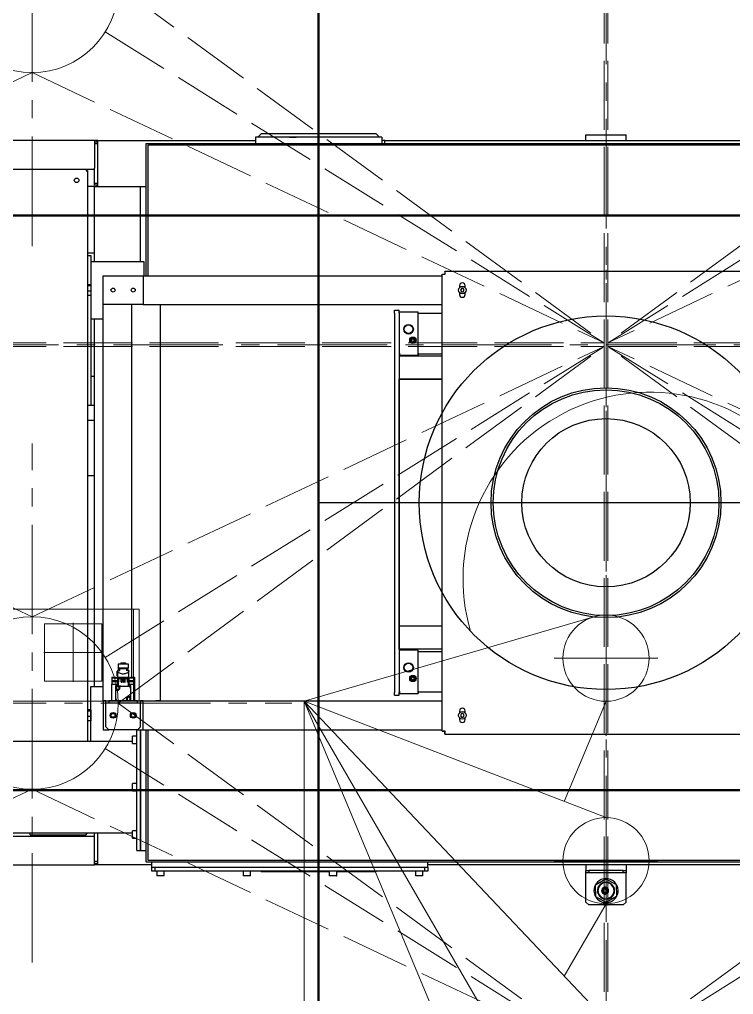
# Model space of a CAD drawing. Header units: millimetres. Extents: x 163705 to 1616509, y 81827 to 302547.
# Drawn here: x 203207 to 204450, y 145804 to 147500 of the extents above; entities that cross this region are included whole.
import ezdxf

# ---------------------------------------------------------------- set-up
doc = ezdxf.new("R2010")
doc.units = ezdxf.units.MM
doc.header["$LTSCALE"] = 10
doc.linetypes.add('ACAD_ISO02W100', pattern=[15, 12, -3])
doc.linetypes.add('CENTER2', pattern=[28.575, 19.05, -3.175, 3.175, -3.175])
for name, color, linetype, lineweight in [('1-中心线', 1, 'CENTER2', 0), ('1-剖面线', 8, 'Continuous', 0), ('1-虚线', 8, 'ACAD_ISO02W100', 0), ('1-设备轮廓', 2, 'Continuous', 18)]:
    doc.layers.add(name, color=color, linetype=linetype, lineweight=lineweight)
doc.layers.add('1-隐线', color=8, linetype='Continuous')

# ---------------------------------------------------------------- blocks, each defined once
blk = doc.blocks.new('G$C3B61D3F5')
for p, q in [((1211, 1341.7), (1205.2, 1335.9)), ((1411, 1341.7), (1211, 1341.7)), ((1416.8, 1335.9), (1411, 1341.7)), ((921, 1330), (261, 1330)), ((927, 1330), (921, 1330)), ((921, 1330), (921, 1322)), ((927, 1327.5), (921, 1327.5)), ((927, 1324.5), (921, 1324.5)), ((927, 1330), (1201, 1330)), ((927, 1320), (927, 1330)), ((1011, 1095), (1011, 1325)), ((1011, 1325), (2611, 1325)), ((1421, 1335.9), (1201, 1335.9)), ((1201, 1335.9), (1201, 1325)), ((1260, 1335.9), (1272, 1335.9)), ((1362, 1335.9), (1350, 1335.9)), ((1421, 1335.9), (1421, 1325)), ((1426, 1330), (1421, 1330)), ((1426, 1325), (1426, 1330)), ((1426, 1330), (2695, 1330)), ((1776, 1330), (1776, 1340)), ((1776, 1340), (1846, 1340)), ((1846, 1330), (1846, 1340)), ((921, 1322), (921, 1288)), ((927, 1260), (927, 1320)), ((2608, 1322), (1014, 1322)), ((1014, 1322), (1014, 1095)), ((906.8, 1280), (263.2, 1280)), ((906.8, 1280), (906.8, 1278.5)), ((921, 1280), (906.8, 1280)), ((909, 1277.8), (907.5, 1277.8)), ((909, 1277.8), (909, 284.5)), ((921, 1288), (921, 1282.2)), ((921, 1255.5), (921, 1282.2)), ((927, 1255.5), (921, 1255.5)), ((921, 1252.5), (921, 1255.5)), ((927, 1250), (927, 1260)), ((921, 1250), (909, 1250)), ((927, 1252.5), (921, 1252.5)), ((921, 1120), (921, 1250)), ((921, 1250), (931, 1250)), ((931, 1250), (991, 1250)), ((991, 1250), (1001, 1250)), ((1001, 1250), (1011, 1250)), ((1001, 1120), (1001, 1250)), ((909, 1135), (921, 1135)), ((909, 1130), (913.2, 1130)), ((913.2, 1130), (914.5, 1130)), ((914.5, 1130), (914.5, 1079.4)), ((915, 1120), (915, 1020)), ((915, 1120), (922, 1120)), ((922, 1120), (1000, 1120)), ((1000, 1120), (1007, 1120)), ((1007, 1120), (1007, 1095)), ((936, 1095), (1006, 1095)), ((936, 1045), (936, 1095)), ((1006, 1095), (1526, 1095)), ((1006, 1095), (1006, 1045)), ((1526, 302.2), (1526, 1097.8)), ((1526, 1097.8), (1530, 1097.8)), ((2091.3, 1102.5), (1530.7, 1102.5)), ((1530.7, 1102.5), (1530.7, 1098.5)), ((914.6, 1079.4), (909, 1079.4)), ((914.6, 1077.4), (909, 1077.4)), ((914.5, 1085), (915, 1085)), ((914.6, 1079.4), (914.9, 1078.8)), ((914.6, 1077.4), (915, 1072.6)), ((915, 1072.6), (914.6, 1067.9)), ((915, 1078.6), (914.9, 1078.8)), ((1556, 1077.5), (1556, 1074.2)), ((1559.3, 1073), (1557.6, 1070)), ((1557.6, 1070), (1559.3, 1067)), ((1562.7, 1073), (1559.3, 1073)), ((1564.4, 1070), (1562.7, 1073)), ((1562.7, 1067), (1564.4, 1070)), ((1566, 1074.2), (1566, 1077.5)), ((914.6, 1067.9), (909, 1067.9)), ((914.6, 1060.6), (909, 1060.6)), ((914.5, 1060.6), (914.5, 870)), ((914.6, 1067.9), (915, 1064.2)), ((915, 1064.2), (914.6, 1060.6)), ((914.9, 1061.2), (915, 1061.4)), ((1556, 1065.8), (1556, 1062.5)), ((1559.3, 1067), (1562.7, 1067)), ((1566, 1062.5), (1566, 1065.8)), ((936, 355), (936, 1045)), ((1006, 1045), (936, 1045)), ((986, 396.2), (986, 1045)), ((1006, 1045), (1028, 1045)), ((1028, 1045), (1036, 1045)), ((1036, 355), (1036, 1045)), ((1036, 1045), (1526, 1045)), ((1443, 1030), (1443, 1035)), ((1443, 1035), (1451, 1035)), ((1451, 1030), (1451, 1035)), ((915, 1020), (922, 1020)), ((921, 380), (921, 1020)), ((922, 1020), (936, 1020)), ((1443, 1030), (1443, 370)), ((1484, 1031.8), (1451, 1031.8)), ((1451, 1030), (1451, 370)), ((1484, 1028.8), (1484, 1031.8)), ((1526, 1029.2), (1484, 1029.2)), ((1484, 960.2), (1484, 1028.8)), ((1451, 960.2), (1451.5, 960.2)), ((1451, 957.2), (1451.5, 956.8)), ((1451, 956.8), (1451.5, 956.8)), ((1451, 955), (1451, 915)), ((1526, 955), (1451, 955)), ((1451.5, 960.2), (1451.5, 956.8)), ((1451.5, 956.8), (1483.5, 956.8)), ((1483.5, 960.2), (1484, 960.2)), ((1483.5, 960.2), (1483.5, 956.8)), ((1483.5, 956.8), (1484, 957.2)), ((1483.5, 956.8), (1484, 956.8)), ((1484, 960.2), (1484, 957.2)), ((1484, 959.3), (1526, 959.3)), ((1484, 957.2), (1484, 956.8)), ((914.5, 920), (921, 920)), ((1526, 915), (1451, 915)), ((1451, 485), (1451, 915)), ((1451, 915), (1526, 915)), ((909, 870), (913.2, 870)), ((913.2, 870), (914.5, 870)), ((914.5, 870), (921, 870)), ((921, 843), (909, 843)), ((921, 747), (909, 747)), ((1451, 445), (1451, 485)), ((1526, 485), (1451, 485)), ((1526, 485), (1451, 485)), ((1526, 445), (1451, 445)), ((1484, 443.2), (1451, 443.2)), ((1484, 440.2), (1484, 443.2)), ((1526, 440.7), (1484, 440.7)), ((1484, 371.8), (1484, 440.2)), ((961, 408.3), (963, 408.3)), ((961, 408.3), (961, 406.1)), ((962.2, 419.7), (962.2, 412.7)), ((962.2, 419.7), (979.8, 419.7)), ((962.2, 412.7), (979.8, 412.7)), ((963, 408.3), (963, 412.7)), ((963, 408.3), (965, 408.3)), ((965, 408.3), (965, 410.9)), ((966, 410.9), (965, 410.9)), ((966, 410.9), (966, 412.7)), ((976, 410.9), (966, 410.9)), ((966.8, 420.2), (966.8, 419.7)), ((966.8, 420.2), (967, 420.2)), ((967, 421.4), (967, 419.7)), ((967, 421.4), (975, 421.4)), ((975, 421.4), (975, 419.7)), ((975, 420.2), (975.2, 420.2)), ((975.2, 420.2), (975.2, 419.7)), ((976, 410.9), (976, 412.7)), ((977, 410.9), (976, 410.9)), ((977, 410.9), (977, 408.3)), ((979, 408.3), (977, 408.3)), ((979, 412.7), (979, 408.3)), ((979, 408.3), (981, 408.3)), ((979.8, 419.7), (979.8, 412.7)), ((981, 408.3), (981, 406.1)), ((951, 395.5), (951, 390.5)), ((951, 395.5), (955.3, 395.5)), ((951, 390.5), (955.3, 390.5)), ((951.2, 390.5), (951.2, 389)), ((951.5, 396.2), (951.5, 395.5)), ((951.5, 396.2), (958.5, 396.2)), ((955.3, 395.5), (958.9, 395.5)), ((955.3, 390.5), (958.9, 390.5)), ((958.5, 396.2), (958.5, 395.5)), ((958.9, 395.5), (961, 395.5)), ((958.9, 390.5), (961, 390.5)), ((961, 406.6), (960.5, 406.6)), ((960.5, 402.4), (960.5, 406.6)), ((960.5, 398.1), (960.5, 402.4)), ((960.5, 398.1), (961, 398.1)), ((961, 406.1), (961, 396.5)), ((961, 395.5), (961, 389.2)), ((961, 395.5), (961.1, 395.5)), ((961.1, 394.5), (961.1, 396.5)), ((961.9, 394.5), (961.1, 394.5)), ((961.1, 393.5), (961.1, 394.5)), ((961.9, 393.5), (961.1, 393.5)), ((961.9, 394.5), (961.9, 395.7)), ((961.9, 395.7), (963.3, 395.7)), ((961.9, 395.5), (963, 395.5)), ((961.9, 393.5), (961.9, 394.5)), ((962.5, 394), (962.5, 380.8)), ((962.5, 394), (979.5, 394)), ((962.8, 388), (962.8, 393)), ((962.8, 393), (963.2, 393)), ((963, 395.5), (966.5, 395.5)), ((963.2, 388), (963.2, 393)), ((963.2, 393), (963.5, 393)), ((963.3, 395.7), (963.3, 396.5)), ((963.3, 395.7), (978.7, 395.7)), ((963.5, 388), (963.5, 393)), ((966, 394.6), (966, 394)), ((966, 394.6), (976, 394.6)), ((966.5, 394.6), (966.5, 395.5)), ((967, 395.5), (966.5, 395.5)), ((967, 395.7), (967, 394.6)), ((967.5, 388), (967.5, 393)), ((967.5, 393), (968.5, 393)), ((968.5, 388), (968.5, 393)), ((968.5, 393), (968.6, 393)), ((968.6, 388), (968.6, 393)), ((970.5, 388), (970.5, 393)), ((970.5, 393), (971.5, 393)), ((971.5, 388), (971.5, 393)), ((973.4, 388), (973.4, 393)), ((973.4, 393), (973.5, 393)), ((973.5, 388), (973.5, 393)), ((973.5, 393), (974.5, 393)), ((974.5, 388), (974.5, 393)), ((975, 395.7), (975, 394.6)), ((975.5, 395.5), (975, 395.5)), ((975.5, 394.6), (975.5, 395.5)), ((975.5, 395.5), (979, 395.5)), ((976, 394.6), (976, 394)), ((978.5, 388), (978.5, 393)), ((978.5, 393), (978.8, 393)), ((978.7, 395.7), (978.7, 396.5)), ((978.7, 395.7), (980.1, 395.7)), ((978.8, 388), (978.8, 393)), ((978.8, 393), (979.2, 393)), ((979, 395.5), (980.1, 395.5)), ((979.2, 388), (979.2, 393)), ((979.5, 394), (979.5, 380.8)), ((980.1, 394.5), (980.1, 395.7)), ((980.1, 394.5), (980.9, 394.5)), ((980.1, 393.5), (980.1, 394.5)), ((980.1, 393.5), (980.9, 393.5)), ((980.9, 394.5), (980.9, 396.5)), ((980.9, 395.5), (981, 395.5)), ((980.9, 393.5), (980.9, 394.5)), ((981, 396.5), (981, 406.1)), ((981, 395.5), (981, 389.2)), ((981, 395.5), (983.1, 395.5)), ((981, 390.5), (983.1, 390.5)), ((983.1, 395.5), (986.7, 395.5)), ((983.1, 390.5), (986.7, 390.5)), ((983.5, 396.2), (983.5, 395.5)), ((983.5, 396.2), (990.5, 396.2)), ((986.7, 395.5), (991, 395.5)), ((986.7, 390.5), (991, 390.5)), ((990.5, 396.2), (990.5, 395.5)), ((990.8, 390.5), (990.8, 389)), ((991, 395.5), (991, 390.5)), ((915, 284.5), (915, 380)), ((915, 380), (922, 380)), ((922, 380), (936, 380)), ((951, 389), (951, 384.2)), ((951, 389), (955.3, 389)), ((951, 355), (951, 384.2)), ((951, 384.2), (955, 384.2)), ((955, 384.2), (962.5, 384.2)), ((955.3, 389), (958.9, 389)), ((957.9, 381.2), (957.9, 355.4)), ((962.5, 381.2), (957.9, 381.2)), ((958.3, 377.5), (958.3, 372.3)), ((958.9, 389), (961, 389)), ((959.8, 373.8), (961.3, 373.8)), ((961, 389.2), (962.5, 389.2)), ((961, 389), (961, 384.2)), ((961, 389), (962.5, 389)), ((961.2, 389.2), (961.2, 389)), ((961.3, 373.8), (961.5, 373.8)), ((966.8, 380.8), (961.6, 380.8)), ((963.2, 388), (962.8, 388)), ((963.5, 388), (963.2, 388)), ((965.3, 377.8), (965.3, 379.3)), ((965.3, 377.6), (965.3, 377.8)), ((966.8, 380.8), (980.4, 380.8)), ((967.5, 388), (968.5, 388)), ((968.5, 388), (968.6, 388)), ((970.5, 388), (971.5, 388)), ((973.4, 388), (973.5, 388)), ((973.5, 388), (974.5, 388)), ((978.8, 388), (978.5, 388)), ((979.2, 388), (978.8, 388)), ((979.5, 389.2), (981, 389.2)), ((979.5, 389), (981, 389)), ((979.5, 384.2), (987, 384.2)), ((984.1, 381.2), (979.5, 381.2)), ((980.8, 389.2), (980.8, 389)), ((981, 389), (981, 384.2)), ((981, 389), (983.1, 389)), ((983.1, 389), (986.7, 389)), ((983.7, 377.5), (983.7, 363.9)), ((984.1, 355.4), (984.1, 381.2)), ((986.7, 389), (991, 389)), ((987, 384.2), (991, 384.2)), ((991, 389), (991, 384.2)), ((991, 384.2), (991, 355)), ((958.3, 358.7), (958.3, 372.3)), ((976.7, 358.6), (976.7, 358.4)), ((976.7, 358.4), (976.7, 356.9)), ((980.7, 362.4), (980.5, 362.4)), ((982.2, 362.4), (980.7, 362.4)), ((983.7, 358.7), (983.7, 363.9)), ((1443, 365), (1443, 370)), ((1443, 365), (1451, 365)), ((1451, 371.8), (1451.5, 371.8)), ((1451, 365), (1451, 370)), ((1451, 368.8), (1451.5, 368.2)), ((1451, 368.2), (1451.5, 368.2)), ((1451.5, 371.8), (1451.5, 368.2)), ((1451.5, 368.2), (1483.5, 368.2)), ((1483.5, 371.8), (1483.5, 368.2)), ((1483.5, 371.8), (1484, 371.8)), ((1483.5, 368.2), (1484, 368.8)), ((1483.5, 368.2), (1484, 368.2)), ((1484, 371.8), (1484, 368.8)), ((1484, 370.8), (1526, 370.8)), ((1484, 368.8), (1484, 368.2)), ((914.6, 339.4), (909, 339.4)), ((914.6, 339.4), (914.9, 338.8)), ((941, 355), (936, 355)), ((936, 355), (936, 305)), ((941, 351), (941, 355)), ((941, 355), (946, 355)), ((946, 351), (941, 351)), ((941, 350), (941, 351)), ((941, 310), (941, 350)), ((946, 355), (946, 351)), ((996, 355), (946, 355)), ((996, 351), (946, 351)), ((957.9, 355.4), (961.6, 355.4)), ((975.2, 355.4), (961.6, 355.4)), ((975.2, 355.4), (980.4, 355.4)), ((980.4, 355.4), (984.1, 355.4)), ((996, 351), (996, 355)), ((996, 355), (1001, 355)), ((1001, 351), (996, 351)), ((1001, 355), (1001, 351)), ((1006, 355), (1001, 355)), ((1001, 350), (1001, 351)), ((1001, 310), (1001, 350)), ((1006, 355), (1028, 355)), ((1006, 305), (1006, 355)), ((1036, 355), (1028, 355)), ((1036, 355), (1526, 355)), ((914.6, 337.4), (909, 337.4)), ((914.6, 327.9), (909, 327.9)), ((914.6, 337.4), (915, 332.6)), ((915, 332.6), (914.6, 327.9)), ((914.6, 327.9), (915, 324.2)), ((915, 324.2), (914.6, 320.6)), ((915, 338.6), (914.9, 338.8)), ((1556, 337.5), (1556, 334.2)), ((1556, 325.8), (1556, 322.5)), ((1559.3, 333), (1557.6, 330)), ((1557.6, 330), (1559.3, 327)), ((1562.7, 333), (1559.3, 333)), ((1559.3, 327), (1562.7, 327)), ((1564.4, 330), (1562.7, 333)), ((1562.7, 327), (1564.4, 330)), ((1566, 334.2), (1566, 337.5)), ((1566, 322.5), (1566, 325.8)), ((914.6, 320.6), (909, 320.6)), ((914.9, 321.2), (915, 321.4)), ((941, 310), (946, 305)), ((996, 305), (1001, 310)), ((936, 305), (946, 305)), ((996, 305), (946, 305)), ((987, 280.9), (987, 293.7)), ((995, 293.8), (987.1, 293.8)), ((995, 95), (995, 305)), ((996, 305), (1006, 305)), ((1001, 95), (1001, 305)), ((1001, 305), (1001, 95)), ((1006, 305), (1526, 305)), ((1011, 75), (1011, 305)), ((1014, 305), (1014, 78)), ((1526, 302.2), (1530, 302.2)), ((1530.7, 297.5), (1530.7, 301.5)), ((1530.7, 297.5), (2091.3, 297.5)), ((951, 284.5), (722, 284.5)), ((987, 284.5), (951, 284.5)), ((987.1, 280.8), (995, 280.8)), ((987, 198.6), (987, 211.4)), ((995, 211.5), (987.1, 211.5)), ((987.1, 198.5), (995, 198.5)), ((261, 120), (921, 120)), ((722, 125.5), (951, 125.5)), ((809, 125.5), (809, 124.5)), ((809, 122), (809, 124.5)), ((809, 122), (906.8, 122)), ((906.8, 122), (906.8, 123.5)), ((909, 124.2), (907.5, 124.2)), ((909, 125.5), (909, 124.2)), ((921, 117.8), (921, 125.5)), ((927, 80), (927, 125.5)), ((951, 125.5), (987, 125.5)), ((987, 116.3), (987, 129.1)), ((995, 129.2), (987.1, 129.2)), ((921, 112), (921, 117.8)), ((921, 78), (921, 112)), ((987.1, 116.2), (995, 116.2)), ((995, 95), (1001, 95)), ((1001, 95), (1011, 95)), ((261, 70), (921, 70)), ((921, 70), (921, 78)), ((927, 75.5), (921, 75.5)), ((927, 72.5), (921, 72.5)), ((927, 70), (921, 70)), ((927, 70), (927, 80)), ((1021, 70), (927, 70)), ((1011, 75), (2611, 75)), ((1014, 78), (2608, 78)), ((1021, 65), (1021, 75)), ((1501, 65), (1501, 75)), ((2121, 70), (1501, 70)), ((1776, 70), (1776, 60)), ((1846, 70), (1846, 60)), ((1021, 59), (1021, 65)), ((1501, 65), (1021, 65)), ((1026, 59), (1021, 59)), ((1026, 65), (1026, 59)), ((1496, 65), (1026, 65)), ((1496, 59), (1026, 59)), ((1029.5, 59), (1029.5, 51.1)), ((1042.4, 51), (1029.6, 51)), ((1042.5, 51.1), (1042.5, 59)), ((1179.5, 59), (1179.5, 51.1)), ((1192.4, 51), (1179.6, 51)), ((1192.5, 51.1), (1192.5, 59)), ((1210.3, 59), (1211, 58.3)), ((1211, 58.3), (1329.5, 58.3)), ((1329.5, 59), (1329.5, 51.1)), ((1342.4, 51), (1329.6, 51)), ((1342.5, 51.1), (1342.5, 59)), ((1342.5, 58.3), (1411, 58.3)), ((1411, 58.3), (1411.7, 59)), ((1479.5, 59), (1479.5, 51.1)), ((1492.4, 51), (1479.6, 51)), ((1492.5, 51.1), (1492.5, 59)), ((1496, 59), (1496, 65)), ((1501, 59), (1496, 59)), ((1501, 65), (1501, 59)), ((1776, 56), (1776, 60)), ((1776, 60), (1781, 60)), ((1781, 56), (1776, 56)), ((1776, 55), (1776, 56)), ((1776, 5), (1776, 55)), ((1781, 60), (1781, 56)), ((1841, 60), (1781, 60)), ((1841, 56), (1781, 56)), ((1841, 56), (1841, 60)), ((1841, 60), (1846, 60)), ((1846, 56), (1841, 56)), ((1846, 60), (1846, 56)), ((1846, 55), (1846, 56)), ((1846, 5), (1846, 55)), ((1792.8, 35.1), (1810.6, 45.8)), ((1793.2, 14.3), (1792.8, 35.1)), ((1810.6, 45.8), (1828.8, 35.7)), ((1828.8, 35.7), (1829.2, 14.9)), ((1796.9, 30.2), (1797, 25.9)), ((1797.1, 23.6), (1797.1, 19.2)), ((1798, 30.2), (1798, 30.3)), ((1798, 30.3), (1798, 30.3)), ((1798.2, 19.3), (1798.2, 19.3)), ((1798.2, 19.3), (1798.2, 19.3)), ((1811.9, 30.4), (1811.9, 28.6)), ((1812.1, 21.4), (1812.1, 19.6)), ((1823.8, 30.7), (1823.8, 30.7)), ((1823.8, 30.7), (1823.8, 30.7)), ((1824, 19.8), (1824, 19.7)), ((1824, 19.7), (1824, 19.7)), ((1824.9, 26.4), (1824.9, 30.8)), ((1825.1, 19.8), (1825, 24.1)), ((1776, 5), (1781, 0)), ((1841, 0), (1781, 0)), ((1811.4, 4.2), (1793.2, 14.3)), ((1829.2, 14.9), (1811.4, 4.2)), ((1841, 0), (1846, 5))]:
    blk.add_line(p, q)
at = {"flags": 128}
for points in [[(927, 1329.2), (925.4, 1328.3), (924.4, 1327.5)], [(924.4, 1252.5), (925.4, 1251.7), (927, 1250.8)], [(924.4, 72.5), (925.4, 71.7), (927, 70.8)]]:
    blk.add_lwpolyline(points, dxfattribs=at)
for centre, radius in [((890, 1261), 4), ((953.5, 1070), 3.4), ((988.5, 1070), 3.4), ((1561, 1070), 6.5), ((1467.5, 1001.8), 8.33), ((1467.5, 1001.8), 7.48), ((1475, 982.8), 5.55), ((1475, 982.8), 5.05), ((1475, 982.8), 4.55), ((1475, 982.8), 4.05), ((1475, 982.8), 2.5), ((1811, 700), 200), ((1811, 700), 196.4), ((1811, 700), 146.4), ((1467.5, 413.2), 8.33), ((1467.5, 413.2), 7.48), ((1475, 394.2), 5.55), ((1475, 394.2), 5.05), ((1475, 394.2), 4.55), ((1475, 394.2), 4.05), ((1475, 394.2), 2.5), ((953.5, 330), 5), ((953.5, 330), 3.4), ((988.5, 330), 5), ((988.5, 330), 3.4), ((1561, 330), 6.5)]:
    blk.add_circle(centre, radius)
for centre, radius, start, end in [((1561, 1077.5), 5, 0, 180), ((1561, 1062.5), 5, 180, 0), ((961.6, 377.5), 3.3, 90, 180), ((959.8, 372.3), 1.5, 90, 180), ((961.5, 377.6), 3, 90, 270), ((961.5, 377.6), 2.8, 90, 270), ((961.5, 377.6), 3, 270, 90), ((961.5, 377.6), 2.8, 270, 90), ((961.5, 377.6), 3.8, 270, 0), ((966.8, 379.3), 1.5, 90, 180), ((980.4, 377.5), 3.3, 0, 90), ((961.6, 358.7), 3.3, 180, 270), ((975.2, 356.9), 1.5, 270, 0), ((980.5, 358.6), 3.8, 90, 180), ((980.5, 358.6), 3, 90, 270), ((980.5, 358.6), 2.8, 90, 270), ((980.4, 358.7), 3.3, 270, 0), ((980.5, 358.6), 3, 270, 90), ((980.5, 358.6), 2.8, 270, 90), ((982.2, 363.9), 1.5, 270, 0), ((1561, 337.5), 5, 0, 180), ((1561, 322.5), 5, 180, 0), ((987.1, 293.7), 0.1, 90, 180), ((987.1, 280.9), 0.1, 180, 270), ((987.1, 211.4), 0.1, 90, 180), ((987.1, 198.6), 0.1, 180, 270), ((987.1, 129.1), 0.1, 90, 180), ((987.1, 116.3), 0.1, 180, 270), ((1029.6, 51.1), 0.1, 180, 270), ((1042.4, 51.1), 0.1, 270, 0), ((1179.6, 51.1), 0.1, 180, 270), ((1192.4, 51.1), 0.1, 270, 0), ((1329.6, 51.1), 0.1, 180, 270), ((1342.4, 51.1), 0.1, 270, 0), ((1479.6, 51.1), 0.1, 180, 270), ((1492.4, 51.1), 0.1, 270, 0), ((1811, 25), 21, 1.053, 181.053), ((1811, 25), 15, 22.5632, 159.5428), ((1811, 25), 14, 1.053, 181.053), ((1811, 25), 14, 24.1418, 157.9642), ((1811, 25), 21, 181.053, 1.053), ((1811, 25), 15, 159.5428, 181.053), ((1811, 25), 15, 181.053, 202.5632), ((1811, 25), 14, 181.053, 1.053), ((1811, 25), 15, 202.5632, 339.5428), ((1811, 25), 14, 204.1418, 337.9642), ((1809.4, 25), 6, 65.3737, 181.053), ((1809.4, 25), 6, 181.053, 296.7323), ((1808.5, 25), 5, 46.626, 181.053), ((1808.5, 25), 5, 181.053, 315.48), ((1808.5, 25), 4, 1.053, 181.053), ((1808.5, 25), 4, 181.053, 1.053), ((1808.5, 25), 3, 1.053, 181.053), ((1808.5, 25), 3, 181.053, 1.053), ((1808.5, 25), 5, 1.053, 46.626), ((1808.5, 25), 5, 315.48, 1.053), ((1808.5, 25), 6.8, 1.053, 26.5274), ((1809.4, 25), 6, 1.053, 30.2264), ((1808.5, 25), 6.8, 335.5786, 1.053), ((1809.4, 25), 6, 331.8796, 1.053), ((1811, 25), 15, 1.053, 22.5632), ((1811, 25), 15, 339.5428, 1.053)]:
    blk.add_arc(centre, radius, start, end)
for points in [[(906.8, 1280), (906.8, 1280), (906.7, 1279.9), (906.6, 1279.3), (906.6, 1278.5), (906.5, 1277.8), (906.5, 1277.5)], [(906.8, 1278.5), (906.8, 1278.5), (906.7, 1278.5), (906.6, 1278.2), (906.6, 1277.9), (906.5, 1277.6), (906.5, 1277.5)], [(906.5, 1277.5), (906.8, 1277.5), (907.5, 1277.6), (908.3, 1277.6), (908.9, 1277.7), (909, 1277.8), (909, 1277.8)], [(906.5, 1277.5), (906.6, 1277.5), (906.9, 1277.6), (907.2, 1277.6), (907.5, 1277.7), (907.5, 1277.8), (907.5, 1277.8)], [(1526, 1097.8), (1526.1, 1097.8), (1526.2, 1097.7), (1527.4, 1097.6), (1529, 1097.6), (1530.3, 1097.5), (1531, 1097.5)], [(1530, 1097.8), (1530, 1097.8), (1530, 1097.7), (1530.3, 1097.6), (1530.6, 1097.6), (1530.9, 1097.5), (1531, 1097.5)], [(1531, 1097.5), (1531, 1098.2), (1530.9, 1099.5), (1530.9, 1101.1), (1530.8, 1102.3), (1530.7, 1102.4), (1530.7, 1102.5)], [(1531, 1097.5), (1531, 1097.6), (1530.9, 1097.9), (1530.9, 1098.2), (1530.8, 1098.5), (1530.7, 1098.5), (1530.7, 1098.5)], [(1531, 302.5), (1530.3, 302.5), (1529, 302.4), (1527.4, 302.4), (1526.2, 302.3), (1526.1, 302.2), (1526, 302.2)], [(1531, 302.5), (1530.9, 302.5), (1530.6, 302.4), (1530.3, 302.4), (1530, 302.3), (1530, 302.2), (1530, 302.2)], [(1530.7, 297.5), (1530.7, 297.6), (1530.8, 297.7), (1530.9, 298.9), (1530.9, 300.5), (1531, 301.8), (1531, 302.5)], [(1530.7, 301.5), (1530.7, 301.5), (1530.8, 301.5), (1530.9, 301.8), (1530.9, 302.1), (1531, 302.4), (1531, 302.5)], [(906.5, 124.5), (906.5, 124.2), (906.6, 123.5), (906.6, 122.7), (906.7, 122.1), (906.8, 122), (906.8, 122)], [(906.5, 124.5), (906.5, 124.4), (906.6, 124.1), (906.6, 123.8), (906.7, 123.5), (906.8, 123.5), (906.8, 123.5)], [(909, 124.2), (909, 124.2), (908.9, 124.3), (908.3, 124.4), (907.5, 124.4), (906.8, 124.5), (906.5, 124.5)], [(907.5, 124.2), (907.5, 124.2), (907.5, 124.3), (907.2, 124.4), (906.9, 124.4), (906.6, 124.5), (906.5, 124.5)]]:
    blk.add_open_spline(points, degree=3)
for points, knots in [([(915, 1078.4), (915, 1078.1), (914.9, 1077.8), (914.7, 1077.4), (914.6, 1077.4)], [0, 0, 0, 0, 0.776967, 1, 1, 1, 1]), ([(914.6, 1060.6), (914.7, 1060.6), (914.8, 1060.9), (914.9, 1061.1), (914.9, 1061.2)], [0, 0, 0, 0, 0.351615, 1, 1, 1, 1]), ([(981, 406.1), (980.2, 405.4), (978.7, 404), (975.8, 402.7), (972.8, 401.9), (969.6, 401.8), (966.4, 402.5), (963.4, 403.9), (961.8, 405.4), (961, 406.1)], [0, 0, 0, 0, 0.140571, 0.279864, 0.41952, 0.560457, 0.706928, 0.852813, 1, 1, 1, 1]), ([(961, 396.5), (961.3, 396.5), (962, 396.5), (963.1, 396.5), (964.3, 396.5), (966, 396.5), (968.2, 396.5), (971, 396.5), (973.8, 396.5), (976, 396.5), (977.7, 396.5), (978.9, 396.5), (980, 396.5), (980.7, 396.5), (981, 396.5)], [0, 0, 0, 0, 0.062421, 0.124486, 0.185166, 0.249244, 0.374592, 0.498627, 0.623073, 0.748727, 0.812845, 0.8735, 0.936661, 1, 1, 1, 1]), ([(915, 338.4), (915, 338.1), (914.9, 337.8), (914.7, 337.4), (914.6, 337.4)], [0, 0, 0, 0, 0.776967, 1, 1, 1, 1]), ([(914.6, 320.6), (914.7, 320.6), (914.8, 320.9), (914.9, 321.1), (914.9, 321.2)], [0, 0, 0, 0, 0.351615, 1, 1, 1, 1]), ([(1811.9, 30.4), (1812.5, 30.1), (1813.5, 29.5), (1814.2, 28.5), (1814.6, 28)], [0, 0, 0, 0, 0.519038, 1, 1, 1, 1]), ([(1814.7, 22.1), (1814.4, 21.6), (1813.7, 20.6), (1812.6, 19.9), (1812.1, 19.6)], [0, 0, 0, 0, 0.480962, 1, 1, 1, 1])]:
    blk.add_open_spline(points, degree=3, knots=knots)
at = {"layer": '1-中心线'}
for p, q in [((1811, 294.5), (1811, 1105.5)), ((1405.5, 700), (2216.5, 700))]:
    blk.add_line(p, q, dxfattribs=at)
blk = doc.blocks.new('A$C2f6614b9')
at = {"layer": '1-设备轮廓', "lineweight": 50, "ltscale": 5}
for p, q in [((16925, 4550), (1300, 4550)), ((16925, 3550), (1300, 3550))]:
    blk.add_line(p, q, dxfattribs=at)
at = {"layer": '1-隐线'}
blk.add_blockref('G$C3B61D3F5', (2289, 3350), dxfattribs=at)
blk = doc.blocks.new('G$CE8A1B22C')
blk.add_circle((328, 328), 325)
at = {"layer": '1-中心线'}
for p, q in [((328, 0), (328, 656)), ((0, 328), (656, 328))]:
    blk.add_line(p, q, dxfattribs=at)
at = {"layer": '1-剖面线'}
blk.add_arc((404.3, 195.4), 325, 43.5125, 196.2853, dxfattribs=at)
blk = doc.blocks.new('A$Cf51e8010')
blk.add_line((5303, 4900), (4303, 4900))
at = {"layer": '1-设备轮廓', "lineweight": 50, "ltscale": 5}
blk.add_line((4303, 17100), (4303, 199.3), dxfattribs=at)
blk.add_blockref('G$CE8A1B22C', (4475, 4572))
blk = doc.blocks.new('G$CFDCBCB0A')
for centre in [(1251.5, 4373.5), (1251.5, 3126.5)]:
    blk.add_circle(centre, 150)
at = {"layer": '1-中心线'}
for p, q in [((2250, 5000), (2250, 0)), ((1251.5, 3921.7), (1251.5, 4825.3)), ((250, 3750), (4250, 3750)), ((1251.5, 2674.7), (1251.5, 3578.3)), ((799.7, 3126.5), (1703.3, 3126.5))]:
    blk.add_line(p, q, dxfattribs=at)
at = {"layer": '1-虚线'}
for p, q in [((2247, 4994), (2247, 6)), ((2253, 4994), (2253, 6)), ((1401.5, 4373.5), (2247, 3753)), ((3098.5, 4373.5), (2253, 3753)), ((1378.8, 4294.2), (2247, 3753)), ((3121.2, 4294.2), (2253, 3753)), ((1251.5, 4223.5), (256, 3753)), ((1251.5, 4223.5), (2247, 3753)), ((3248.5, 4223.5), (2253, 3753)), ((256, 3753), (2247, 3753)), ((2253, 3753), (4244, 3753)), ((256, 3747), (2247, 3747)), ((1251.5, 3276.5), (256, 3747)), ((1251.5, 3276.5), (2247, 3747)), ((1378.8, 3205.8), (2247, 3747)), ((1401.5, 3126.5), (2247, 3747)), ((2253, 3747), (4244, 3747)), ((3248.5, 3276.5), (2253, 3747)), ((3098.5, 3126.5), (2253, 3747)), ((3121.2, 3205.8), (2253, 3747)), ((1401.5, 3126.5), (2247, 2506)), ((3098.5, 3126.5), (2253, 2506)), ((1378.8, 3047.2), (2247, 2506)), ((3121.2, 3047.2), (2253, 2506)), ((1251.5, 2976.5), (256, 2506)), ((1251.5, 2976.5), (2247, 2506))]:
    blk.add_line(p, q, dxfattribs=at)
blk = doc.blocks.new('A$C5a2f2e4f')
at = {"layer": '1-设备轮廓'}
blk.add_blockref('G$CFDCBCB0A', (2553, 2125.1), dxfattribs=at)
blk = doc.blocks.new('123振动筛-俯视图')
for p, q in [((3183.2, 1717.1), (3413.1, 1717.1)), ((3403.1, 1557.1), (3403.1, 1717.1)), ((3413.1, 1557.1), (3413.1, 1717.1)), ((4204, 1704.1), (3700, 1557.1)), ((0, 1557.1), (3700, 1557.1)), ((3700, 1557.1), (3700, 297.1)), ((3700, 297.1), (3700, 1557.1)), ((4225, 297.1), (3700, 1557.1)), ((4225, 1354.6), (3700, 1557.1)), ((4225, 1002.1), (3700, 1557.1)), ((4225, 649.6), (3700, 1557.1)), ((4225, 1557.1), (4152.3, 1382.7)), ((4225, 1204.6), (4152.3, 1079))]:
    blk.add_line(p, q)
for centre in [(4225, 1632.1), (4225, 1279.6)]:
    blk.add_circle(centre, 75)
at = {"layer": '1-中心线'}
for p, q in [((4225, 1722.1), (4225, 1542.1)), ((3298.1, 1590.8), (3298.1, 1693.5)), ((3246.7, 1642.1), (3349.4, 1642.1)), ((4135, 1632.1), (4315, 1632.1)), ((4225, 1369.6), (4225, 1189.6)), ((4135, 1279.6), (4315, 1279.6))]:
    blk.add_line(p, q, dxfattribs=at)
at = {"layer": '1-剖面线'}
blk.add_lwpolyline([(3248.1, 1692.1), (3348.1, 1692.1), (3348.1, 1592.1), (3248.1, 1592.1)], close=True, dxfattribs=at)
blk = doc.blocks.new('A$Caa9cde6e')
at = {"layer": '1-设备轮廓'}
blk.add_blockref('123振动筛-俯视图', (578, 3097.4), dxfattribs=at)

msp = doc.modelspace()

# ---------------------------------------------------------------- block references
for name, p in [('A$C5a2f2e4f', (199424.833, 141059.499)), ('A$Cf51e8010', (199424.833, 141759.632)), ('A$Caa9cde6e', (199424.833, 141659.632)), ('A$C2f6614b9', (200127.833, 142609.632))]:
    msp.add_blockref(name, p)

doc.saveas('drawing.dxf')
